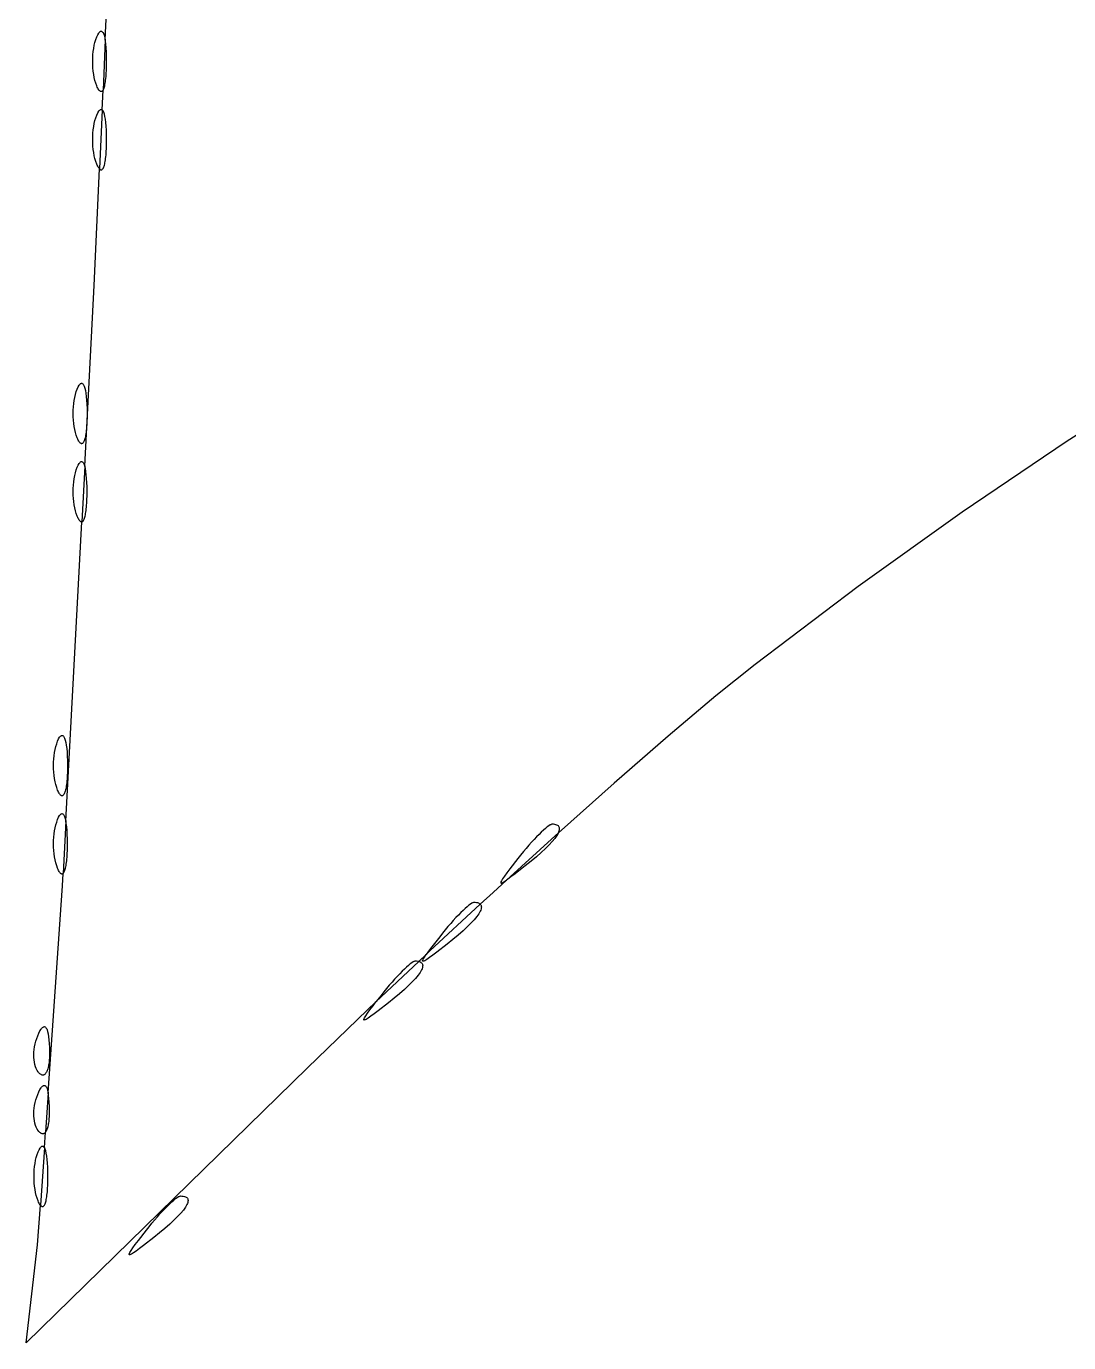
# Model space of a CAD drawing. Extents: x 70.3 to 133.4, y -81.7 to -32.
# Drawn here: x 72.607 to 73.03, y -61.899 to -61.365 of the extents above; entities that cross this region are included whole.
import ezdxf

# ---------------------------------------------------------------- set-up
doc = ezdxf.new("R2010")
doc.units = 0
doc.layers.add('BLACK', color=7, linetype='CONTINUOUS')

msp = doc.modelspace()

# ---------------------------------------------------------------- linework, layer by layer
at = {"layer": 'BLACK', "linetype": 'CONTINUOUS'}
for p, q in [((72.638844, -61.370568), (72.639345, -61.359327)), ((72.634681, -61.371522), (72.635017, -61.370389)), ((72.635017, -61.370389), (72.635404, -61.369327)), ((72.635404, -61.369327), (72.635812, -61.368419)), ((72.635812, -61.368419), (72.636208, -61.367739)), ((72.636208, -61.367739), (72.636401, -61.367482)), ((72.636401, -61.367482), (72.636591, -61.367281)), ((72.636591, -61.367281), (72.636777, -61.367134)), ((72.636777, -61.367134), (72.636958, -61.36704)), ((72.636958, -61.36704), (72.637136, -61.367)), ((72.637136, -61.367), (72.637308, -61.367012)), ((72.637308, -61.367012), (72.637476, -61.367075)), ((72.637476, -61.367075), (72.637638, -61.36719)), ((72.637638, -61.36719), (72.637795, -61.367356)), ((72.637795, -61.367356), (72.637947, -61.367571)), ((72.638844, -61.370568), (72.637936, -61.390942)), ((72.637947, -61.367571), (72.638231, -61.368149)), ((72.638231, -61.368149), (72.63849, -61.368918)), ((72.63849, -61.368918), (72.638721, -61.369874)), ((72.638721, -61.369874), (72.638844, -61.370568)), ((72.638922, -61.371012), (72.638844, -61.370568)), ((72.639091, -61.372327), (72.638922, -61.371012)), ((72.633778, -61.377902), (72.633856, -61.376565)), ((72.633856, -61.376565), (72.633985, -61.375248)), ((72.633985, -61.375248), (72.634165, -61.373962)), ((72.634165, -61.373962), (72.634397, -61.372717)), ((72.634397, -61.372717), (72.634681, -61.371522)), ((72.639227, -61.373813), (72.639091, -61.372327)), ((72.639326, -61.375465), (72.639227, -61.373813)), ((72.639387, -61.377279), (72.639326, -61.375465)), ((72.633752, -61.379249), (72.633778, -61.377902)), ((72.633778, -61.380596), (72.633752, -61.379249)), ((72.633856, -61.381933), (72.633778, -61.380596)), ((72.633985, -61.383249), (72.633856, -61.381933)), ((72.639361, -61.382145), (72.639387, -61.381219)), ((72.639407, -61.379249), (72.639387, -61.377279)), ((72.639387, -61.381219), (72.639407, -61.379249)), ((72.634165, -61.384535), (72.633985, -61.383249)), ((72.634397, -61.385781), (72.634165, -61.384535)), ((72.634681, -61.386975), (72.634397, -61.385781)), ((72.635017, -61.388108), (72.634681, -61.386975)), ((72.638922, -61.387485), (72.639011, -61.38685)), ((72.639011, -61.38685), (72.639091, -61.386171)), ((72.639091, -61.386171), (72.639163, -61.385449)), ((72.639163, -61.385449), (72.639227, -61.384685)), ((72.639227, -61.384685), (72.639281, -61.383879)), ((72.639281, -61.383879), (72.639326, -61.383032)), ((72.639326, -61.383032), (72.639361, -61.382145)), ((72.635404, -61.389171), (72.635017, -61.388108)), ((72.635609, -61.389653), (72.635404, -61.389171)), ((72.635812, -61.390078), (72.635609, -61.389653)), ((72.636011, -61.390447), (72.635812, -61.390078)), ((72.636208, -61.390759), (72.636011, -61.390447)), ((72.636401, -61.391015), (72.636208, -61.390759)), ((72.636591, -61.391217), (72.636401, -61.391015)), ((72.636777, -61.391364), (72.636591, -61.391217)), ((72.636868, -61.391417), (72.636777, -61.391364)), ((72.636958, -61.391457), (72.636868, -61.391417)), ((72.637047, -61.391484), (72.636958, -61.391457)), ((72.637135, -61.391498), (72.637047, -61.391484)), ((72.637222, -61.391498), (72.637135, -61.391498)), ((72.637308, -61.391486), (72.637222, -61.391498)), ((72.637392, -61.39146), (72.637308, -61.391486)), ((72.637476, -61.391422), (72.637392, -61.39146)), ((72.637558, -61.391371), (72.637476, -61.391422)), ((72.637638, -61.391307), (72.637558, -61.391371)), ((72.637581, -61.3989), (72.637936, -61.390942)), ((72.637795, -61.391142), (72.637638, -61.391307)), ((72.637936, -61.390942), (72.637795, -61.391142)), ((72.637936, -61.390942), (72.637947, -61.390926)), ((72.637947, -61.390926), (72.638092, -61.390662)), ((72.638092, -61.390662), (72.638231, -61.390349)), ((72.638231, -61.390349), (72.638364, -61.389988)), ((72.638364, -61.389988), (72.63849, -61.389579)), ((72.63849, -61.389579), (72.638609, -61.389124)), ((72.638609, -61.389124), (72.638721, -61.388623)), ((72.638721, -61.388623), (72.638826, -61.388077)), ((72.638826, -61.388077), (72.638922, -61.387485)), ((72.634397, -61.404467), (72.634681, -61.403272)), ((72.634681, -61.403272), (72.635017, -61.402139)), ((72.635017, -61.402139), (72.635404, -61.401077)), ((72.635404, -61.401077), (72.635812, -61.400169)), ((72.635812, -61.400169), (72.636208, -61.399489)), ((72.636208, -61.399489), (72.636401, -61.399232)), ((72.636401, -61.399232), (72.636591, -61.399031)), ((72.637581, -61.3989), (72.636512, -61.422883)), ((72.636591, -61.399031), (72.636777, -61.398884)), ((72.636777, -61.398884), (72.636958, -61.39879)), ((72.636958, -61.39879), (72.637136, -61.39875)), ((72.637136, -61.39875), (72.637308, -61.398762)), ((72.637308, -61.398762), (72.637476, -61.398825)), ((72.637476, -61.398825), (72.637581, -61.3989)), ((72.637638, -61.39894), (72.637581, -61.3989)), ((72.637795, -61.399106), (72.637638, -61.39894)), ((72.637947, -61.399321), (72.637795, -61.399106)), ((72.638231, -61.399899), (72.637947, -61.399321)), ((72.63849, -61.400668), (72.638231, -61.399899)), ((72.638721, -61.401624), (72.63849, -61.400668)), ((72.638922, -61.402762), (72.638721, -61.401624)), ((72.639091, -61.404077), (72.638922, -61.402762)), ((72.633778, -61.409652), (72.633856, -61.408315)), ((72.633856, -61.408315), (72.633985, -61.406998)), ((72.633985, -61.406998), (72.634165, -61.405712)), ((72.634165, -61.405712), (72.634397, -61.404467)), ((72.639227, -61.405563), (72.639091, -61.404077)), ((72.639326, -61.407215), (72.639227, -61.405563)), ((72.639387, -61.409029), (72.639326, -61.407215)), ((72.633752, -61.410999), (72.633778, -61.409652)), ((72.633778, -61.412346), (72.633752, -61.410999)), ((72.633856, -61.413683), (72.633778, -61.412346)), ((72.633985, -61.414999), (72.633856, -61.413683)), ((72.639326, -61.414782), (72.639361, -61.413895)), ((72.639361, -61.413895), (72.639387, -61.412969)), ((72.639407, -61.410999), (72.639387, -61.409029)), ((72.639387, -61.412969), (72.639407, -61.410999)), ((72.634165, -61.416285), (72.633985, -61.414999)), ((72.634397, -61.417531), (72.634165, -61.416285)), ((72.634681, -61.418725), (72.634397, -61.417531)), ((72.635017, -61.419858), (72.634681, -61.418725)), ((72.638826, -61.419827), (72.638922, -61.419235)), ((72.638922, -61.419235), (72.639011, -61.4186)), ((72.639011, -61.4186), (72.639091, -61.417921)), ((72.639091, -61.417921), (72.639163, -61.417199)), ((72.639163, -61.417199), (72.639227, -61.416435)), ((72.639227, -61.416435), (72.639281, -61.415629)), ((72.639281, -61.415629), (72.639326, -61.414782)), ((72.634402, -61.470208), (72.636512, -61.422883)), ((72.635404, -61.420921), (72.635017, -61.419858)), ((72.635609, -61.421403), (72.635404, -61.420921)), ((72.635812, -61.421828), (72.635609, -61.421403)), ((72.636011, -61.422197), (72.635812, -61.421828)), ((72.636208, -61.422509), (72.636011, -61.422197)), ((72.636401, -61.422765), (72.636208, -61.422509)), ((72.636512, -61.422883), (72.636401, -61.422765)), ((72.636512, -61.422883), (72.636591, -61.422967)), ((72.636591, -61.422967), (72.636777, -61.423114)), ((72.636777, -61.423114), (72.636868, -61.423167)), ((72.636868, -61.423167), (72.636958, -61.423207)), ((72.636958, -61.423207), (72.637047, -61.423234)), ((72.637047, -61.423234), (72.637135, -61.423248)), ((72.637135, -61.423248), (72.637222, -61.423248)), ((72.637222, -61.423248), (72.637308, -61.423236)), ((72.637308, -61.423236), (72.637392, -61.42321)), ((72.637392, -61.42321), (72.637476, -61.423172)), ((72.637476, -61.423172), (72.637558, -61.423121)), ((72.637558, -61.423121), (72.637638, -61.423057)), ((72.637638, -61.423057), (72.637795, -61.422892)), ((72.637795, -61.422892), (72.637947, -61.422676)), ((72.637947, -61.422676), (72.638092, -61.422412)), ((72.638092, -61.422412), (72.638231, -61.422099)), ((72.638231, -61.422099), (72.638364, -61.421738)), ((72.638364, -61.421738), (72.63849, -61.421329)), ((72.63849, -61.421329), (72.638609, -61.420874)), ((72.638609, -61.420874), (72.638721, -61.420373)), ((72.638721, -61.420373), (72.638826, -61.419827)), ((72.630522, -61.543453), (72.634402, -61.470208)), ((72.628464, -61.510357), (72.628653, -61.510156)), ((72.628653, -61.510156), (72.628839, -61.510009)), ((72.628839, -61.510009), (72.629021, -61.509915)), ((72.629021, -61.509915), (72.629198, -61.509875)), ((72.629198, -61.509875), (72.629371, -61.509887)), ((72.629371, -61.509887), (72.629538, -61.50995)), ((72.629538, -61.50995), (72.629701, -61.510065)), ((72.629701, -61.510065), (72.629858, -61.510231)), ((73.07203, -61.506035), (73.02924, -61.533396)), ((72.62646, -61.515592), (72.626744, -61.514397)), ((72.626744, -61.514397), (72.627079, -61.513264)), ((72.627079, -61.513264), (72.627466, -61.512202)), ((72.627466, -61.512202), (72.627874, -61.511294)), ((72.627874, -61.511294), (72.628271, -61.510614)), ((72.628271, -61.510614), (72.628464, -61.510357)), ((72.629858, -61.510231), (72.630009, -61.510446)), ((72.630009, -61.510446), (72.630294, -61.511024)), ((72.630294, -61.511024), (72.630553, -61.511793)), ((72.630553, -61.511793), (72.630784, -61.512749)), ((72.630784, -61.512749), (72.630985, -61.513887)), ((72.630985, -61.513887), (72.631154, -61.515202)), ((72.631154, -61.515202), (72.631289, -61.516688)), ((72.625815, -61.522124), (72.625841, -61.520777)), ((72.625841, -61.520777), (72.625918, -61.51944)), ((72.625918, -61.51944), (72.626047, -61.518123)), ((72.626047, -61.518123), (72.626228, -61.516837)), ((72.626228, -61.516837), (72.62646, -61.515592)), ((72.631289, -61.516688), (72.631388, -61.51834)), ((72.631388, -61.51834), (72.631449, -61.520154)), ((72.631449, -61.520154), (72.63147, -61.522124)), ((72.625841, -61.523471), (72.625815, -61.522124)), ((72.625918, -61.524808), (72.625841, -61.523471)), ((72.626047, -61.526124), (72.625918, -61.524808)), ((72.626228, -61.52741), (72.626047, -61.526124)), ((72.631388, -61.525907), (72.631343, -61.526754)), ((72.631424, -61.52502), (72.631388, -61.525907)), ((72.631449, -61.524094), (72.631424, -61.52502)), ((72.63147, -61.522124), (72.631449, -61.524094)), ((72.62646, -61.528656), (72.626228, -61.52741)), ((72.626744, -61.52985), (72.62646, -61.528656)), ((72.627079, -61.530983), (72.626744, -61.52985)), ((72.627466, -61.532046), (72.627079, -61.530983)), ((72.630784, -61.531498), (72.630672, -61.531999)), ((72.630888, -61.530952), (72.630784, -61.531498)), ((72.630985, -61.53036), (72.630888, -61.530952)), ((72.631074, -61.529725), (72.630985, -61.53036)), ((72.631154, -61.529046), (72.631074, -61.529725)), ((72.631226, -61.528324), (72.631154, -61.529046)), ((72.631289, -61.52756), (72.631226, -61.528324)), ((72.631343, -61.526754), (72.631289, -61.52756)), ((72.627672, -61.532528), (72.627466, -61.532046)), ((72.627874, -61.532953), (72.627672, -61.532528)), ((72.628074, -61.533322), (72.627874, -61.532953)), ((72.62827, -61.533634), (72.628074, -61.533322)), ((72.628464, -61.53389), (72.62827, -61.533634)), ((72.628653, -61.534092), (72.628464, -61.53389)), ((72.628839, -61.534239), (72.628653, -61.534092)), ((72.62893, -61.534292), (72.628839, -61.534239)), ((72.629021, -61.534332), (72.62893, -61.534292)), ((72.62911, -61.534359), (72.629021, -61.534332)), ((72.629198, -61.534373), (72.62911, -61.534359)), ((72.629285, -61.534373), (72.629198, -61.534373)), ((72.629371, -61.534361), (72.629285, -61.534373)), ((72.629455, -61.534335), (72.629371, -61.534361)), ((72.629538, -61.534297), (72.629455, -61.534335)), ((72.62962, -61.534246), (72.629538, -61.534297)), ((72.629701, -61.534182), (72.62962, -61.534246)), ((72.629858, -61.534017), (72.629701, -61.534182)), ((72.630009, -61.533801), (72.629858, -61.534017)), ((72.630155, -61.533537), (72.630009, -61.533801)), ((72.630294, -61.533224), (72.630155, -61.533537)), ((72.630427, -61.532863), (72.630294, -61.533224)), ((72.630553, -61.532454), (72.630427, -61.532863)), ((72.630672, -61.531999), (72.630553, -61.532454)), ((73.02924, -61.533396), (72.986728, -61.562171)), ((72.628271, -61.542364), (72.628464, -61.542107)), ((72.628464, -61.542107), (72.628653, -61.541906)), ((72.628653, -61.541906), (72.628839, -61.541759)), ((72.628839, -61.541759), (72.629021, -61.541665)), ((72.629021, -61.541665), (72.629198, -61.541625)), ((72.629198, -61.541625), (72.629371, -61.541637)), ((72.629371, -61.541637), (72.629538, -61.5417)), ((72.629538, -61.5417), (72.629701, -61.541815)), ((72.629701, -61.541815), (72.629858, -61.541981)), ((72.629858, -61.541981), (72.630009, -61.542196)), ((72.630009, -61.542196), (72.630294, -61.542774)), ((72.626228, -61.548587), (72.62646, -61.547342)), ((72.62646, -61.547342), (72.626744, -61.546147)), ((72.626744, -61.546147), (72.627079, -61.545014)), ((72.627079, -61.545014), (72.627466, -61.543952)), ((72.627466, -61.543952), (72.627874, -61.543044)), ((72.627874, -61.543044), (72.628271, -61.542364)), ((72.630522, -61.543453), (72.629322, -61.566118)), ((72.630294, -61.542774), (72.630522, -61.543453)), ((72.630553, -61.543543), (72.630522, -61.543453)), ((72.630784, -61.544499), (72.630553, -61.543543)), ((72.630985, -61.545637), (72.630784, -61.544499)), ((72.631154, -61.546952), (72.630985, -61.545637)), ((72.631289, -61.548438), (72.631154, -61.546952)), ((72.625815, -61.553874), (72.625841, -61.552527)), ((72.625841, -61.552527), (72.625918, -61.55119)), ((72.625918, -61.55119), (72.626047, -61.549873)), ((72.626047, -61.549873), (72.626228, -61.548587)), ((72.631388, -61.55009), (72.631289, -61.548438)), ((72.631449, -61.551904), (72.631388, -61.55009)), ((72.63147, -61.553874), (72.631449, -61.551904)), ((72.625841, -61.555221), (72.625815, -61.553874)), ((72.625918, -61.556558), (72.625841, -61.555221)), ((72.626047, -61.557874), (72.625918, -61.556558)), ((72.626228, -61.55916), (72.626047, -61.557874)), ((72.631343, -61.558504), (72.631388, -61.557657)), ((72.631388, -61.557657), (72.631424, -61.55677)), ((72.631424, -61.55677), (72.631449, -61.555844)), ((72.631449, -61.555844), (72.63147, -61.553874)), ((72.62646, -61.560406), (72.626228, -61.55916)), ((72.626744, -61.5616), (72.62646, -61.560406)), ((72.627079, -61.562733), (72.626744, -61.5616)), ((72.627466, -61.563796), (72.627079, -61.562733)), ((72.630672, -61.563749), (72.630784, -61.563248)), ((72.630784, -61.563248), (72.630888, -61.562702)), ((72.630888, -61.562702), (72.630985, -61.56211)), ((72.630985, -61.56211), (72.631074, -61.561475)), ((72.631074, -61.561475), (72.631154, -61.560796)), ((72.631154, -61.560796), (72.631226, -61.560074)), ((72.631226, -61.560074), (72.631289, -61.55931)), ((72.631289, -61.55931), (72.631343, -61.558504)), ((72.986728, -61.562171), (72.94451, -61.592352)), ((72.622887, -61.687603), (72.629322, -61.566118)), ((72.627672, -61.564278), (72.627466, -61.563796)), ((72.627874, -61.564703), (72.627672, -61.564278)), ((72.628074, -61.565072), (72.627874, -61.564703)), ((72.62827, -61.565384), (72.628074, -61.565072)), ((72.628464, -61.56564), (72.62827, -61.565384)), ((72.628653, -61.565842), (72.628464, -61.56564)), ((72.628839, -61.565989), (72.628653, -61.565842)), ((72.62893, -61.566042), (72.628839, -61.565989)), ((72.629021, -61.566082), (72.62893, -61.566042)), ((72.62911, -61.566109), (72.629021, -61.566082)), ((72.629198, -61.566123), (72.62911, -61.566109)), ((72.629285, -61.566123), (72.629198, -61.566123)), ((72.629322, -61.566118), (72.629285, -61.566123)), ((72.629322, -61.566118), (72.629371, -61.566111)), ((72.629371, -61.566111), (72.629455, -61.566085)), ((72.629455, -61.566085), (72.629538, -61.566047)), ((72.629538, -61.566047), (72.62962, -61.565996)), ((72.62962, -61.565996), (72.629701, -61.565932)), ((72.629701, -61.565932), (72.629858, -61.565767)), ((72.629858, -61.565767), (72.630009, -61.565551)), ((72.630009, -61.565551), (72.630155, -61.565287)), ((72.630155, -61.565287), (72.630294, -61.564974)), ((72.630294, -61.564974), (72.630427, -61.564613)), ((72.630427, -61.564613), (72.630553, -61.564204)), ((72.630553, -61.564204), (72.630672, -61.563749)), ((72.94451, -61.592352), (72.902598, -61.623935)), ((72.902598, -61.623935), (72.886715, -61.63669)), ((72.886715, -61.63669), (72.867393, -61.652989)), ((72.619529, -61.655077), (72.619937, -61.654169)), ((72.619937, -61.654169), (72.620333, -61.653489)), ((72.620333, -61.653489), (72.620526, -61.653232)), ((72.620526, -61.653232), (72.620716, -61.653031)), ((72.620716, -61.653031), (72.620902, -61.652884)), ((72.620902, -61.652884), (72.621083, -61.65279)), ((72.621083, -61.65279), (72.621261, -61.65275)), ((72.621261, -61.65275), (72.621433, -61.652762)), ((72.621433, -61.652762), (72.621601, -61.652825)), ((72.621601, -61.652825), (72.621763, -61.65294)), ((72.621763, -61.65294), (72.62192, -61.653106)), ((72.62192, -61.653106), (72.622072, -61.653321)), ((72.622072, -61.653321), (72.622356, -61.653899)), ((72.622356, -61.653899), (72.622615, -61.654668)), ((72.867393, -61.652989), (72.845378, -61.672161)), ((72.61811, -61.660998), (72.61829, -61.659712)), ((72.61829, -61.659712), (72.618522, -61.658467)), ((72.618522, -61.658467), (72.618806, -61.657272)), ((72.618806, -61.657272), (72.619142, -61.656139)), ((72.619142, -61.656139), (72.619529, -61.655077)), ((72.622615, -61.654668), (72.622846, -61.655624)), ((72.622846, -61.655624), (72.623047, -61.656762)), ((72.623047, -61.656762), (72.623216, -61.658077)), ((72.623216, -61.658077), (72.623352, -61.659563)), ((72.623352, -61.659563), (72.623451, -61.661215)), ((72.617877, -61.664999), (72.617903, -61.663652)), ((72.617903, -61.666346), (72.617877, -61.664999)), ((72.617903, -61.663652), (72.617981, -61.662315)), ((72.617981, -61.662315), (72.61811, -61.660998)), ((72.623451, -61.661215), (72.623512, -61.663029)), ((72.623512, -61.663029), (72.623532, -61.664999)), ((72.623532, -61.664999), (72.623512, -61.666969)), ((72.617981, -61.667683), (72.617903, -61.666346)), ((72.61811, -61.668999), (72.617981, -61.667683)), ((72.61829, -61.670285), (72.61811, -61.668999)), ((72.618522, -61.671531), (72.61829, -61.670285)), ((72.623406, -61.669629), (72.623352, -61.670435)), ((72.623451, -61.668782), (72.623406, -61.669629)), ((72.623486, -61.667895), (72.623451, -61.668782)), ((72.623512, -61.666969), (72.623486, -61.667895)), ((72.618806, -61.672725), (72.618522, -61.671531)), ((72.619142, -61.673858), (72.618806, -61.672725)), ((72.619529, -61.674921), (72.619142, -61.673858)), ((72.619734, -61.675403), (72.619529, -61.674921)), ((72.619937, -61.675828), (72.619734, -61.675403)), ((72.622489, -61.675738), (72.622356, -61.676099)), ((72.622615, -61.675329), (72.622489, -61.675738)), ((72.622734, -61.674874), (72.622615, -61.675329)), ((72.622846, -61.674373), (72.622734, -61.674874)), ((72.622951, -61.673827), (72.622846, -61.674373)), ((72.623047, -61.673235), (72.622951, -61.673827)), ((72.623136, -61.6726), (72.623047, -61.673235)), ((72.623216, -61.671921), (72.623136, -61.6726)), ((72.623288, -61.671199), (72.623216, -61.671921)), ((72.623352, -61.670435), (72.623288, -61.671199)), ((72.845378, -61.672161), (72.822788, -61.69231)), ((72.620136, -61.676197), (72.619937, -61.675828)), ((72.620333, -61.676509), (72.620136, -61.676197)), ((72.620526, -61.676765), (72.620333, -61.676509)), ((72.620716, -61.676967), (72.620526, -61.676765)), ((72.620902, -61.677114), (72.620716, -61.676967)), ((72.620993, -61.677167), (72.620902, -61.677114)), ((72.621083, -61.677207), (72.620993, -61.677167)), ((72.621172, -61.677234), (72.621083, -61.677207)), ((72.62126, -61.677248), (72.621172, -61.677234)), ((72.621347, -61.677248), (72.62126, -61.677248)), ((72.621433, -61.677236), (72.621347, -61.677248)), ((72.621517, -61.67721), (72.621433, -61.677236)), ((72.621601, -61.677172), (72.621517, -61.67721)), ((72.621683, -61.677121), (72.621601, -61.677172)), ((72.621763, -61.677057), (72.621683, -61.677121)), ((72.62192, -61.676892), (72.621763, -61.677057)), ((72.622072, -61.676676), (72.62192, -61.676892)), ((72.622217, -61.676412), (72.622072, -61.676676)), ((72.622356, -61.676099), (72.622217, -61.676412)), ((72.619529, -61.686827), (72.619937, -61.685919)), ((72.619937, -61.685919), (72.620333, -61.685239)), ((72.620333, -61.685239), (72.620526, -61.684982)), ((72.620526, -61.684982), (72.620716, -61.684781)), ((72.620716, -61.684781), (72.620902, -61.684634)), ((72.620902, -61.684634), (72.621083, -61.68454)), ((72.621083, -61.68454), (72.621261, -61.6845)), ((72.621261, -61.6845), (72.621433, -61.684512)), ((72.621433, -61.684512), (72.621601, -61.684575)), ((72.621601, -61.684575), (72.621763, -61.68469)), ((72.621763, -61.68469), (72.62192, -61.684856)), ((72.62192, -61.684856), (72.622072, -61.685071)), ((72.622072, -61.685071), (72.622356, -61.685649)), ((72.622356, -61.685649), (72.622615, -61.686418)), ((72.622615, -61.686418), (72.622846, -61.687374)), ((72.61811, -61.692748), (72.61829, -61.691462)), ((72.61829, -61.691462), (72.618522, -61.690217)), ((72.618522, -61.690217), (72.618806, -61.689022)), ((72.618806, -61.689022), (72.619142, -61.687889)), ((72.619142, -61.687889), (72.619529, -61.686827)), ((72.622887, -61.687603), (72.621763, -61.708807)), ((72.622846, -61.687374), (72.622887, -61.687603)), ((72.623047, -61.688512), (72.622887, -61.687603)), ((72.623216, -61.689827), (72.623047, -61.688512)), ((72.623352, -61.691313), (72.623216, -61.689827)), ((72.623451, -61.692965), (72.623352, -61.691313)), ((72.816687, -61.691192), (72.815827, -61.691993)), ((72.817481, -61.690494), (72.816687, -61.691192)), ((72.818203, -61.689907), (72.817481, -61.690494)), ((72.818846, -61.689438), (72.818203, -61.689907)), ((72.819402, -61.689095), (72.818846, -61.689438)), ((72.819645, -61.688972), (72.819402, -61.689095)), ((72.819864, -61.688883), (72.819645, -61.688972)), ((72.820058, -61.688829), (72.819864, -61.688883)), ((72.820226, -61.688811), (72.820058, -61.688829)), ((72.820807, -61.68883), (72.820226, -61.688811)), ((72.821326, -61.688887), (72.820807, -61.68883)), ((72.821782, -61.688981), (72.821326, -61.688887)), ((72.822176, -61.689112), (72.821782, -61.688981)), ((72.822509, -61.689278), (72.822176, -61.689112)), ((72.82278, -61.689481), (72.822509, -61.689278)), ((72.82299, -61.689719), (72.82278, -61.689481)), ((72.822987, -61.69186), (72.823136, -61.69142)), ((72.823139, -61.689992), (72.82299, -61.689719)), ((72.823136, -61.69142), (72.823227, -61.691014)), ((72.823228, -61.690299), (72.823139, -61.689992)), ((72.823227, -61.691014), (72.823257, -61.690639)), ((72.823257, -61.690639), (72.823228, -61.690299)), ((72.617877, -61.696749), (72.617903, -61.695402)), ((72.617903, -61.698096), (72.617877, -61.696749)), ((72.617903, -61.695402), (72.617981, -61.694065)), ((72.617981, -61.694065), (72.61811, -61.692748)), ((72.623512, -61.694779), (72.623451, -61.692965)), ((72.623532, -61.696749), (72.623512, -61.694779)), ((72.623512, -61.698719), (72.623532, -61.696749)), ((72.801669, -61.711505), (72.821413, -61.693536)), ((72.81188, -61.696095), (72.810802, -61.697308)), ((72.812929, -61.694949), (72.81188, -61.696095)), ((72.813941, -61.693879), (72.812929, -61.694949)), ((72.81491, -61.692892), (72.813941, -61.693879)), ((72.815827, -61.691993), (72.81491, -61.692892)), ((72.820312, -61.695799), (72.819034, -61.697187)), ((72.821364, -61.694524), (72.820312, -61.695799)), ((72.822187, -61.693366), (72.821364, -61.694524)), ((72.821413, -61.693536), (72.822788, -61.69231)), ((72.822512, -61.692833), (72.822187, -61.693366)), ((72.822779, -61.692331), (72.822512, -61.692833)), ((72.822788, -61.69231), (72.822779, -61.692331)), ((72.822788, -61.69231), (72.822987, -61.69186)), ((72.617981, -61.699433), (72.617903, -61.698096)), ((72.61811, -61.700749), (72.617981, -61.699433)), ((72.61829, -61.702035), (72.61811, -61.700749)), ((72.618522, -61.703281), (72.61829, -61.702035)), ((72.623288, -61.702949), (72.623352, -61.702185)), ((72.623352, -61.702185), (72.623406, -61.701379)), ((72.623406, -61.701379), (72.623451, -61.700532)), ((72.623451, -61.700532), (72.623486, -61.699645)), ((72.623486, -61.699645), (72.623512, -61.698719)), ((72.807461, -61.701287), (72.806336, -61.702702)), ((72.808585, -61.699912), (72.807461, -61.701287)), ((72.809701, -61.698583), (72.808585, -61.699912)), ((72.810802, -61.697308), (72.809701, -61.698583)), ((72.813865, -61.701996), (72.811706, -61.7038)), ((72.815807, -61.70029), (72.813865, -61.701996)), ((72.817531, -61.698686), (72.815807, -61.70029)), ((72.819034, -61.697187), (72.817531, -61.698686)), ((72.618806, -61.704475), (72.618522, -61.703281)), ((72.619142, -61.705608), (72.618806, -61.704475)), ((72.619529, -61.706671), (72.619142, -61.705608)), ((72.619734, -61.707153), (72.619529, -61.706671)), ((72.619937, -61.707578), (72.619734, -61.707153)), ((72.620136, -61.707947), (72.619937, -61.707578)), ((72.622356, -61.707849), (72.622489, -61.707488)), ((72.622489, -61.707488), (72.622615, -61.707079)), ((72.622615, -61.707079), (72.622734, -61.706624)), ((72.622734, -61.706624), (72.622846, -61.706123)), ((72.622846, -61.706123), (72.622951, -61.705577)), ((72.622951, -61.705577), (72.623047, -61.704985)), ((72.623047, -61.704985), (72.623136, -61.70435)), ((72.623136, -61.70435), (72.623216, -61.703671)), ((72.623216, -61.703671), (72.623288, -61.702949)), ((72.803113, -61.70685), (72.801867, -61.708499)), ((72.806336, -61.702702), (72.803113, -61.70685)), ((72.809332, -61.705699), (72.805184, -61.708921)), ((72.811706, -61.7038), (72.809332, -61.705699)), ((72.620333, -61.708259), (72.620136, -61.707947)), ((72.620526, -61.708515), (72.620333, -61.708259)), ((72.620716, -61.708717), (72.620526, -61.708515)), ((72.620902, -61.708864), (72.620716, -61.708717)), ((72.620993, -61.708917), (72.620902, -61.708864)), ((72.621083, -61.708957), (72.620993, -61.708917)), ((72.621172, -61.708984), (72.621083, -61.708957)), ((72.62126, -61.708998), (72.621172, -61.708984)), ((72.621347, -61.708998), (72.62126, -61.708998)), ((72.621433, -61.708986), (72.621347, -61.708998)), ((72.621517, -61.70896), (72.621433, -61.708986)), ((72.6215, -61.713787), (72.621763, -61.708807)), ((72.621601, -61.708922), (72.621517, -61.70896)), ((72.621683, -61.708871), (72.621601, -61.708922)), ((72.621763, -61.708807), (72.621683, -61.708871)), ((72.621763, -61.708807), (72.62192, -61.708642)), ((72.62192, -61.708642), (72.622072, -61.708426)), ((72.622072, -61.708426), (72.622217, -61.708162)), ((72.622217, -61.708162), (72.622356, -61.707849)), ((72.801669, -61.711505), (72.796245, -61.716441)), ((72.799388, -61.712338), (72.799367, -61.712514)), ((72.799367, -61.712514), (72.799411, -61.712624)), ((72.799474, -61.712095), (72.799388, -61.712338)), ((72.799411, -61.712624), (72.79952, -61.712668)), ((72.799625, -61.711786), (72.799474, -61.712095)), ((72.79952, -61.712668), (72.799696, -61.712646)), ((72.80012, -61.710964), (72.799625, -61.711786)), ((72.799696, -61.712646), (72.799939, -61.71256)), ((72.799939, -61.71256), (72.800248, -61.712409)), ((72.800868, -61.70987), (72.80012, -61.710964)), ((72.800248, -61.712409), (72.80107, -61.711914)), ((72.801867, -61.708499), (72.800868, -61.70987)), ((72.80107, -61.711914), (72.801669, -61.711505)), ((72.802165, -61.711166), (72.801669, -61.711505)), ((72.803535, -61.710167), (72.802165, -61.711166)), ((72.805184, -61.708921), (72.803535, -61.710167)), ((72.615677, -61.79776), (72.6215, -61.713787)), ((72.796245, -61.716441), (72.791052, -61.721257)), ((72.770618, -61.740205), (72.791052, -61.721257)), ((72.784077, -61.723743), (72.78316, -61.724642)), ((72.784937, -61.722942), (72.784077, -61.723743)), ((72.785731, -61.722244), (72.784937, -61.722942)), ((72.786453, -61.721657), (72.785731, -61.722244)), ((72.787096, -61.721188), (72.786453, -61.721657)), ((72.787652, -61.720845), (72.787096, -61.721188)), ((72.787895, -61.720722), (72.787652, -61.720845)), ((72.788114, -61.720633), (72.787895, -61.720722)), ((72.788308, -61.720579), (72.788114, -61.720633)), ((72.788476, -61.720561), (72.788308, -61.720579)), ((72.789057, -61.72058), (72.788476, -61.720561)), ((72.789576, -61.720637), (72.789057, -61.72058)), ((72.790032, -61.720731), (72.789576, -61.720637)), ((72.790426, -61.720862), (72.790032, -61.720731)), ((72.790759, -61.721028), (72.790426, -61.720862)), ((72.79103, -61.721231), (72.790759, -61.721028)), ((72.791237, -61.72361), (72.791029, -61.724081)), ((72.791052, -61.721257), (72.79103, -61.721231)), ((72.791052, -61.721257), (72.79124, -61.721469)), ((72.791386, -61.72317), (72.791237, -61.72361)), ((72.79124, -61.721469), (72.791389, -61.721742)), ((72.791477, -61.722764), (72.791386, -61.72317)), ((72.791389, -61.721742), (72.791478, -61.722049)), ((72.791507, -61.722389), (72.791477, -61.722764)), ((72.791478, -61.722049), (72.791507, -61.722389)), ((72.779052, -61.729058), (72.777951, -61.730333)), ((72.78013, -61.727845), (72.779052, -61.729058)), ((72.781179, -61.726699), (72.78013, -61.727845)), ((72.782191, -61.725629), (72.781179, -61.726699)), ((72.78316, -61.724642), (72.782191, -61.725629)), ((72.787284, -61.728937), (72.785781, -61.730436)), ((72.788562, -61.727549), (72.787284, -61.728937)), ((72.789614, -61.726274), (72.788562, -61.727549)), ((72.790437, -61.725117), (72.789614, -61.726274)), ((72.790762, -61.724583), (72.790437, -61.725117)), ((72.791029, -61.724081), (72.790762, -61.724583)), ((72.774586, -61.734452), (72.771363, -61.7386)), ((72.775711, -61.733037), (72.774586, -61.734452)), ((72.776835, -61.731662), (72.775711, -61.733037)), ((72.777951, -61.730333), (72.776835, -61.731662)), ((72.782115, -61.733746), (72.779955, -61.73555)), ((72.784057, -61.73204), (72.782115, -61.733746)), ((72.785781, -61.730436), (72.784057, -61.73204)), ((72.771363, -61.7386), (72.770117, -61.740249)), ((72.777582, -61.737449), (72.773434, -61.740671)), ((72.779955, -61.73555), (72.777582, -61.737449)), ((72.748731, -61.760893), (72.766063, -61.744511)), ((72.763283, -61.745001), (72.76264, -61.74547)), ((72.763839, -61.744657), (72.763283, -61.745001)), ((72.764083, -61.744535), (72.763839, -61.744657)), ((72.764302, -61.744446), (72.764083, -61.744535)), ((72.764496, -61.744392), (72.764302, -61.744446)), ((72.764664, -61.744374), (72.764496, -61.744392)), ((72.765245, -61.744393), (72.764664, -61.744374)), ((72.765763, -61.744449), (72.765245, -61.744393)), ((72.766063, -61.744511), (72.765763, -61.744449)), ((72.769111, -61.74163), (72.766063, -61.744511)), ((72.766063, -61.744511), (72.766219, -61.744543)), ((72.766219, -61.744543), (72.766614, -61.744674)), ((72.766614, -61.744674), (72.766946, -61.744841)), ((72.766946, -61.744841), (72.767217, -61.745044)), ((72.767217, -61.745044), (72.767427, -61.745282)), ((72.767617, -61.744264), (72.767638, -61.744088)), ((72.767661, -61.744374), (72.767617, -61.744264)), ((72.767638, -61.744088), (72.767724, -61.743845)), ((72.76777, -61.744418), (72.767661, -61.744374)), ((72.767724, -61.743845), (72.767876, -61.743536)), ((72.767946, -61.744396), (72.76777, -61.744418)), ((72.767876, -61.743536), (72.76837, -61.742714)), ((72.768189, -61.74431), (72.767946, -61.744396)), ((72.768499, -61.744159), (72.768189, -61.74431)), ((72.76837, -61.742714), (72.769111, -61.74163)), ((72.76932, -61.743664), (72.768499, -61.744159)), ((72.769111, -61.74163), (72.770618, -61.740205)), ((72.769118, -61.74162), (72.769111, -61.74163)), ((72.770117, -61.740249), (72.769118, -61.74162)), ((72.770415, -61.742916), (72.76932, -61.743664)), ((72.771785, -61.741917), (72.770415, -61.742916)), ((72.773434, -61.740671), (72.771785, -61.741917)), ((72.757367, -61.750512), (72.756318, -61.751657)), ((72.758379, -61.749442), (72.757367, -61.750512)), ((72.759347, -61.748454), (72.758379, -61.749442)), ((72.760265, -61.747556), (72.759347, -61.748454)), ((72.761124, -61.746754), (72.760265, -61.747556)), ((72.761918, -61.746057), (72.761124, -61.746754)), ((72.76264, -61.74547), (72.761918, -61.746057)), ((72.765802, -61.750086), (72.76475, -61.751361)), ((72.766625, -61.748929), (72.765802, -61.750086)), ((72.76695, -61.748396), (72.766625, -61.748929)), ((72.767216, -61.747893), (72.76695, -61.748396)), ((72.767425, -61.747422), (72.767216, -61.747893)), ((72.767574, -61.746983), (72.767425, -61.747422)), ((72.767427, -61.745282), (72.767577, -61.745554)), ((72.767664, -61.746576), (72.767574, -61.746983)), ((72.767577, -61.745554), (72.767666, -61.745861)), ((72.767695, -61.746202), (72.767664, -61.746576)), ((72.767666, -61.745861), (72.767695, -61.746202)), ((72.753023, -61.755474), (72.751898, -61.756849)), ((72.754139, -61.754146), (72.753023, -61.755474)), ((72.755239, -61.752871), (72.754139, -61.754146)), ((72.756318, -61.751657), (72.755239, -61.752871)), ((72.760245, -61.755852), (72.758302, -61.757558)), ((72.761969, -61.754248), (72.760245, -61.755852)), ((72.763471, -61.75275), (72.761969, -61.754248)), ((72.76475, -61.751361), (72.763471, -61.75275)), ((72.748731, -61.760893), (72.745278, -61.764157)), ((72.747551, -61.762413), (72.748731, -61.760893)), ((72.750773, -61.758264), (72.748731, -61.760893)), ((72.751898, -61.756849), (72.750773, -61.758264)), ((72.756143, -61.759363), (72.75377, -61.761261)), ((72.758302, -61.757558), (72.756143, -61.759363)), ((72.745278, -61.764157), (72.720968, -61.787626)), ((72.744063, -61.767348), (72.744558, -61.766527)), ((72.744558, -61.766527), (72.745306, -61.765432)), ((72.745306, -61.765432), (72.746305, -61.764062)), ((72.746305, -61.764062), (72.747551, -61.762413)), ((72.747972, -61.76573), (72.746602, -61.766729)), ((72.749622, -61.764483), (72.747972, -61.76573)), ((72.75377, -61.761261), (72.749622, -61.764483)), ((72.612776, -61.771934), (72.612986, -61.77165)), ((72.612986, -61.77165), (72.61319, -61.771413)), ((72.61319, -61.771413), (72.61339, -61.771223)), ((72.61339, -61.771223), (72.613584, -61.771079)), ((72.613584, -61.771079), (72.613773, -61.770983)), ((72.613773, -61.770983), (72.613956, -61.770932)), ((72.613956, -61.770932), (72.614134, -61.770928)), ((72.614134, -61.770928), (72.614305, -61.77097)), ((72.614305, -61.77097), (72.614471, -61.771058)), ((72.614471, -61.771058), (72.614631, -61.771191)), ((72.614631, -61.771191), (72.614784, -61.77137)), ((72.614784, -61.77137), (72.614931, -61.771595)), ((72.614931, -61.771595), (72.615071, -61.771865)), ((72.615071, -61.771865), (72.615204, -61.772181)), ((72.743804, -61.768076), (72.743826, -61.7679)), ((72.743848, -61.768186), (72.743804, -61.768076)), ((72.743826, -61.7679), (72.743912, -61.767658)), ((72.743958, -61.76823), (72.743848, -61.768186)), ((72.743912, -61.767658), (72.744063, -61.767348)), ((72.744134, -61.768209), (72.743958, -61.76823)), ((72.744376, -61.768122), (72.744134, -61.768209)), ((72.744686, -61.767971), (72.744376, -61.768122)), ((72.745508, -61.767477), (72.744686, -61.767971)), ((72.746602, -61.766729), (72.745508, -61.767477)), ((72.610406, -61.777941), (72.610686, -61.776826)), ((72.610686, -61.776826), (72.611026, -61.775721)), ((72.611026, -61.775721), (72.611426, -61.774635)), ((72.611426, -61.774635), (72.611893, -61.773544)), ((72.611893, -61.773544), (72.612344, -61.772644)), ((72.612344, -61.772644), (72.612776, -61.771934)), ((72.615204, -61.772181), (72.61545, -61.772946)), ((72.61545, -61.772946), (72.615667, -61.77389)), ((72.615667, -61.77389), (72.615854, -61.775012)), ((72.615854, -61.775012), (72.61601, -61.77631)), ((72.61601, -61.77631), (72.616132, -61.777784)), ((72.609877, -61.782351), (72.609921, -61.781272)), ((72.60989, -61.783402), (72.609877, -61.782351)), ((72.609921, -61.781272), (72.610024, -61.780172)), ((72.610024, -61.780172), (72.610186, -61.779059)), ((72.610186, -61.779059), (72.610406, -61.777941)), ((72.616132, -61.777784), (72.616221, -61.779431)), ((72.616221, -61.779431), (72.616247, -61.780205)), ((72.616249, -61.782389), (72.616226, -61.78307)), ((72.616247, -61.780205), (72.61626, -61.780956)), ((72.616261, -61.781684), (72.616249, -61.782389)), ((72.61626, -61.780956), (72.616261, -61.781684)), ((72.720968, -61.787626), (72.606807, -61.899155)), ((72.609962, -61.784416), (72.60989, -61.783402)), ((72.610091, -61.785387), (72.609962, -61.784416)), ((72.610277, -61.786306), (72.610091, -61.785387)), ((72.610519, -61.787165), (72.610277, -61.786306)), ((72.610819, -61.787957), (72.610519, -61.787165)), ((72.61564, -61.787563), (72.615521, -61.787995)), ((72.615749, -61.7871), (72.61564, -61.787563)), ((72.615849, -61.786607), (72.615749, -61.7871)), ((72.615938, -61.786086), (72.615849, -61.786607)), ((72.616017, -61.785537), (72.615938, -61.786086)), ((72.616086, -61.78496), (72.616017, -61.785537)), ((72.616144, -61.784356), (72.616086, -61.78496)), ((72.61619, -61.783726), (72.616144, -61.784356)), ((72.616226, -61.78307), (72.61619, -61.783726)), ((72.611174, -61.788673), (72.610819, -61.787957)), ((72.611585, -61.789306), (72.611174, -61.788673)), ((72.611812, -61.78959), (72.611585, -61.789306)), ((72.612052, -61.789849), (72.611812, -61.78959)), ((72.612297, -61.790075), (72.612052, -61.789849)), ((72.612537, -61.790259), (72.612297, -61.790075)), ((72.612773, -61.790401), (72.612537, -61.790259)), ((72.613003, -61.790502), (72.612773, -61.790401)), ((72.613227, -61.790563), (72.613003, -61.790502)), ((72.613337, -61.790578), (72.613227, -61.790563)), ((72.613446, -61.790584), (72.613337, -61.790578)), ((72.613553, -61.79058), (72.613446, -61.790584)), ((72.613659, -61.790566), (72.613553, -61.79058)), ((72.613762, -61.790543), (72.613659, -61.790566)), ((72.613865, -61.790511), (72.613762, -61.790543)), ((72.614064, -61.790417), (72.613865, -61.790511)), ((72.614257, -61.790287), (72.614064, -61.790417)), ((72.614443, -61.79012), (72.614257, -61.790287)), ((72.614621, -61.789918), (72.614443, -61.79012)), ((72.614792, -61.789681), (72.614621, -61.789918)), ((72.614955, -61.78941), (72.614792, -61.789681)), ((72.615109, -61.789105), (72.614955, -61.78941)), ((72.615255, -61.788767), (72.615109, -61.789105)), ((72.615392, -61.788397), (72.615255, -61.788767)), ((72.615521, -61.787995), (72.615392, -61.788397)), ((72.611026, -61.799534), (72.611426, -61.798448)), ((72.611426, -61.798448), (72.611893, -61.797357)), ((72.611893, -61.797357), (72.612344, -61.796457)), ((72.612344, -61.796457), (72.612776, -61.795747)), ((72.612776, -61.795747), (72.612986, -61.795463)), ((72.612986, -61.795463), (72.61319, -61.795226)), ((72.61319, -61.795226), (72.61339, -61.795035)), ((72.61339, -61.795035), (72.613584, -61.794892)), ((72.613584, -61.794892), (72.613773, -61.794795)), ((72.613773, -61.794795), (72.613956, -61.794745)), ((72.613956, -61.794745), (72.614134, -61.79474)), ((72.614134, -61.79474), (72.614305, -61.794782)), ((72.614305, -61.794782), (72.614471, -61.79487)), ((72.614471, -61.79487), (72.614631, -61.795004)), ((72.615677, -61.79776), (72.614565, -61.813794)), ((72.614631, -61.795004), (72.614784, -61.795183)), ((72.614784, -61.795183), (72.614931, -61.795408)), ((72.614931, -61.795408), (72.615071, -61.795678)), ((72.615071, -61.795678), (72.615204, -61.795993)), ((72.615204, -61.795993), (72.61545, -61.796759)), ((72.61545, -61.796759), (72.615667, -61.797703)), ((72.615667, -61.797703), (72.615677, -61.79776)), ((72.615854, -61.798825), (72.615677, -61.79776)), ((72.610024, -61.803984), (72.610186, -61.802871)), ((72.610186, -61.802871), (72.610406, -61.801754)), ((72.610406, -61.801754), (72.610686, -61.800639)), ((72.610686, -61.800639), (72.611026, -61.799534)), ((72.61601, -61.800123), (72.615854, -61.798825)), ((72.616132, -61.801596), (72.61601, -61.800123)), ((72.616221, -61.803244), (72.616132, -61.801596)), ((72.616247, -61.804017), (72.616221, -61.803244)), ((72.609877, -61.806163), (72.609921, -61.805084)), ((72.60989, -61.807214), (72.609877, -61.806163)), ((72.609962, -61.808229), (72.60989, -61.807214)), ((72.609921, -61.805084), (72.610024, -61.803984)), ((72.610091, -61.809199), (72.609962, -61.808229)), ((72.610277, -61.810118), (72.610091, -61.809199)), ((72.616017, -61.809349), (72.616086, -61.808772)), ((72.616086, -61.808772), (72.616144, -61.808168)), ((72.616144, -61.808168), (72.61619, -61.807538)), ((72.61619, -61.807538), (72.616226, -61.806882)), ((72.616226, -61.806882), (72.616249, -61.806202)), ((72.61626, -61.804768), (72.616247, -61.804017)), ((72.616249, -61.806202), (72.616261, -61.805497)), ((72.616261, -61.805497), (72.61626, -61.804768)), ((72.610519, -61.810977), (72.610277, -61.810118)), ((72.610819, -61.811769), (72.610519, -61.810977)), ((72.611174, -61.812486), (72.610819, -61.811769)), ((72.611585, -61.813119), (72.611174, -61.812486)), ((72.611812, -61.813402), (72.611585, -61.813119)), ((72.612052, -61.813662), (72.611812, -61.813402)), ((72.612297, -61.813887), (72.612052, -61.813662)), ((72.612537, -61.814071), (72.612297, -61.813887)), ((72.612773, -61.814213), (72.612537, -61.814071)), ((72.613003, -61.814314), (72.612773, -61.814213)), ((72.613227, -61.814375), (72.613003, -61.814314)), ((72.613337, -61.814391), (72.613227, -61.814375)), ((72.613446, -61.814397), (72.613337, -61.814391)), ((72.613553, -61.814393), (72.613446, -61.814397)), ((72.613659, -61.814379), (72.613553, -61.814393)), ((72.613762, -61.814356), (72.613659, -61.814379)), ((72.613865, -61.814323), (72.613762, -61.814356)), ((72.614064, -61.81423), (72.613865, -61.814323)), ((72.614257, -61.814099), (72.614064, -61.81423)), ((72.614134, -61.820009), (72.614565, -61.813794)), ((72.614443, -61.813933), (72.614257, -61.814099)), ((72.614565, -61.813794), (72.614443, -61.813933)), ((72.614565, -61.813794), (72.614621, -61.813731)), ((72.614621, -61.813731), (72.614792, -61.813493)), ((72.614792, -61.813493), (72.614955, -61.813222)), ((72.614955, -61.813222), (72.615109, -61.812917)), ((72.615109, -61.812917), (72.615255, -61.812579)), ((72.615255, -61.812579), (72.615392, -61.812209)), ((72.615392, -61.812209), (72.615521, -61.811808)), ((72.615521, -61.811808), (72.61564, -61.811375)), ((72.61564, -61.811375), (72.615749, -61.810912)), ((72.615749, -61.810912), (72.615849, -61.81042)), ((72.615849, -61.81042), (72.615938, -61.809899)), ((72.615938, -61.809899), (72.616017, -61.809349)), ((72.612396, -61.820176), (72.612589, -61.81992)), ((72.612589, -61.81992), (72.612778, -61.819718)), ((72.612778, -61.819718), (72.612964, -61.819571)), ((72.612964, -61.819571), (72.613146, -61.819478)), ((72.613146, -61.819478), (72.613323, -61.819437)), ((72.613323, -61.819437), (72.613496, -61.819449)), ((72.613496, -61.819449), (72.613663, -61.819513)), ((72.613663, -61.819513), (72.613826, -61.819628)), ((72.613826, -61.819628), (72.613983, -61.819793)), ((72.613983, -61.819793), (72.614134, -61.820009)), ((72.610353, -61.8264), (72.610585, -61.825154)), ((72.610585, -61.825154), (72.610869, -61.82396)), ((72.610869, -61.82396), (72.611204, -61.822827)), ((72.611204, -61.822827), (72.611591, -61.821764)), ((72.611591, -61.821764), (72.611999, -61.820857)), ((72.611999, -61.820857), (72.612396, -61.820176)), ((72.614134, -61.820009), (72.612515, -61.843355)), ((72.614419, -61.820586), (72.614134, -61.820009)), ((72.614678, -61.821356), (72.614419, -61.820586)), ((72.614909, -61.822312), (72.614678, -61.821356)), ((72.61511, -61.82345), (72.614909, -61.822312)), ((72.615279, -61.824764), (72.61511, -61.82345)), ((72.615414, -61.82625), (72.615279, -61.824764)), ((72.60994, -61.831686), (72.609966, -61.830339)), ((72.609966, -61.830339), (72.610043, -61.829002)), ((72.610043, -61.829002), (72.610172, -61.827686)), ((72.610172, -61.827686), (72.610353, -61.8264)), ((72.615513, -61.827903), (72.615414, -61.82625)), ((72.615574, -61.829716), (72.615513, -61.827903)), ((72.615595, -61.831686), (72.615574, -61.829716)), ((72.609966, -61.833033), (72.60994, -61.831686)), ((72.610043, -61.83437), (72.609966, -61.833033)), ((72.610172, -61.835687), (72.610043, -61.83437)), ((72.610353, -61.836973), (72.610172, -61.835687)), ((72.615468, -61.836317), (72.615513, -61.83547)), ((72.615513, -61.83547), (72.615549, -61.834583)), ((72.615549, -61.834583), (72.615574, -61.833656)), ((72.615574, -61.833656), (72.615595, -61.831686)), ((72.610585, -61.838218), (72.610353, -61.836973)), ((72.610869, -61.839412), (72.610585, -61.838218)), ((72.611204, -61.840546), (72.610869, -61.839412)), ((72.611591, -61.841608), (72.611204, -61.840546)), ((72.614797, -61.841562), (72.614909, -61.841061)), ((72.614909, -61.841061), (72.615013, -61.840514)), ((72.615013, -61.840514), (72.61511, -61.839923)), ((72.61511, -61.839923), (72.615198, -61.839287)), ((72.615198, -61.839287), (72.615279, -61.838608)), ((72.615279, -61.838608), (72.615351, -61.837886)), ((72.615351, -61.837886), (72.615414, -61.837122)), ((72.615414, -61.837122), (72.615468, -61.836317)), ((72.665874, -61.842004), (72.666668, -61.841307)), ((72.666668, -61.841307), (72.66739, -61.84072)), ((72.66739, -61.84072), (72.668033, -61.840251)), ((72.668033, -61.840251), (72.668589, -61.839907)), ((72.668589, -61.839907), (72.668833, -61.839785)), ((72.668833, -61.839785), (72.669052, -61.839696)), ((72.669052, -61.839696), (72.669246, -61.839642)), ((72.669246, -61.839642), (72.669414, -61.839624)), ((72.669414, -61.839624), (72.669995, -61.839643)), ((72.669995, -61.839643), (72.670513, -61.839699)), ((72.670513, -61.839699), (72.670969, -61.839793)), ((72.670969, -61.839793), (72.671364, -61.839924)), ((72.671364, -61.839924), (72.671696, -61.840091)), ((72.671696, -61.840091), (72.671967, -61.840294)), ((72.671967, -61.840294), (72.672177, -61.840532)), ((72.672177, -61.840532), (72.672327, -61.840804)), ((72.672327, -61.840804), (72.672416, -61.841111)), ((72.672416, -61.841111), (72.672445, -61.841452)), ((72.611398, -61.859467), (72.612515, -61.843355)), ((72.611796, -61.842091), (72.611591, -61.841608)), ((72.611999, -61.842516), (72.611796, -61.842091)), ((72.612199, -61.842884), (72.611999, -61.842516)), ((72.612395, -61.843196), (72.612199, -61.842884)), ((72.612515, -61.843355), (72.612395, -61.843196)), ((72.612515, -61.843355), (72.612589, -61.843453)), ((72.612589, -61.843453), (72.612778, -61.843654)), ((72.612778, -61.843654), (72.612964, -61.843801)), ((72.612964, -61.843801), (72.613055, -61.843855)), ((72.613055, -61.843855), (72.613146, -61.843895)), ((72.613146, -61.843895), (72.613235, -61.843922)), ((72.613235, -61.843922), (72.613323, -61.843935)), ((72.613323, -61.843935), (72.61341, -61.843936)), ((72.61341, -61.843936), (72.613496, -61.843923)), ((72.613496, -61.843923), (72.61358, -61.843898)), ((72.61358, -61.843898), (72.613663, -61.843859)), ((72.613663, -61.843859), (72.613745, -61.843808)), ((72.613745, -61.843808), (72.613826, -61.843745)), ((72.613826, -61.843745), (72.613983, -61.843579)), ((72.613983, -61.843579), (72.614134, -61.843364)), ((72.614134, -61.843364), (72.61428, -61.843099)), ((72.61428, -61.843099), (72.614419, -61.842786)), ((72.614419, -61.842786), (72.614552, -61.842425)), ((72.614552, -61.842425), (72.614678, -61.842017)), ((72.614678, -61.842017), (72.614797, -61.841562)), ((72.661068, -61.846907), (72.662117, -61.845762)), ((72.662117, -61.845762), (72.663129, -61.844692)), ((72.663129, -61.844692), (72.664097, -61.843704)), ((72.664097, -61.843704), (72.665015, -61.842806)), ((72.665015, -61.842806), (72.665874, -61.842004)), ((72.6695, -61.846611), (72.668221, -61.848)), ((72.670552, -61.845336), (72.6695, -61.846611)), ((72.671375, -61.844179), (72.670552, -61.845336)), ((72.6717, -61.843646), (72.671375, -61.844179)), ((72.671966, -61.843143), (72.6717, -61.843646)), ((72.672175, -61.842672), (72.671966, -61.843143)), ((72.672324, -61.842233), (72.672175, -61.842672)), ((72.672414, -61.841826), (72.672324, -61.842233)), ((72.672445, -61.841452), (72.672414, -61.841826)), ((72.656648, -61.852099), (72.657773, -61.850724)), ((72.657773, -61.850724), (72.658889, -61.849395)), ((72.658889, -61.849395), (72.659989, -61.848121)), ((72.659989, -61.848121), (72.661068, -61.846907)), ((72.664995, -61.851102), (72.663052, -61.852808)), ((72.666719, -61.849498), (72.664995, -61.851102)), ((72.668221, -61.848), (72.666719, -61.849498)), ((72.652301, -61.857663), (72.655523, -61.853514)), ((72.65852, -61.856511), (72.654372, -61.859733)), ((72.655523, -61.853514), (72.656648, -61.852099)), ((72.660893, -61.854613), (72.65852, -61.856511)), ((72.663052, -61.852808), (72.660893, -61.854613)), ((72.606807, -61.899155), (72.611398, -61.859467)), ((72.648662, -61.862908), (72.648813, -61.862598)), ((72.648813, -61.862598), (72.649307, -61.861777)), ((72.649307, -61.861777), (72.650056, -61.860682)), ((72.650056, -61.860682), (72.651055, -61.859312)), ((72.651352, -61.861979), (72.650258, -61.862727)), ((72.651055, -61.859312), (72.652301, -61.857663)), ((72.652722, -61.86098), (72.651352, -61.861979)), ((72.654372, -61.859733), (72.652722, -61.86098)), ((72.648554, -61.863326), (72.648575, -61.86315)), ((72.648598, -61.863436), (72.648554, -61.863326)), ((72.648575, -61.86315), (72.648662, -61.862908)), ((72.648708, -61.86348), (72.648598, -61.863436)), ((72.648884, -61.863459), (72.648708, -61.86348)), ((72.649126, -61.863372), (72.648884, -61.863459)), ((72.649436, -61.863221), (72.649126, -61.863372)), ((72.650258, -61.862727), (72.649436, -61.863221))]:
    msp.add_line(p, q, dxfattribs=at)

doc.saveas('drawing.dxf')
